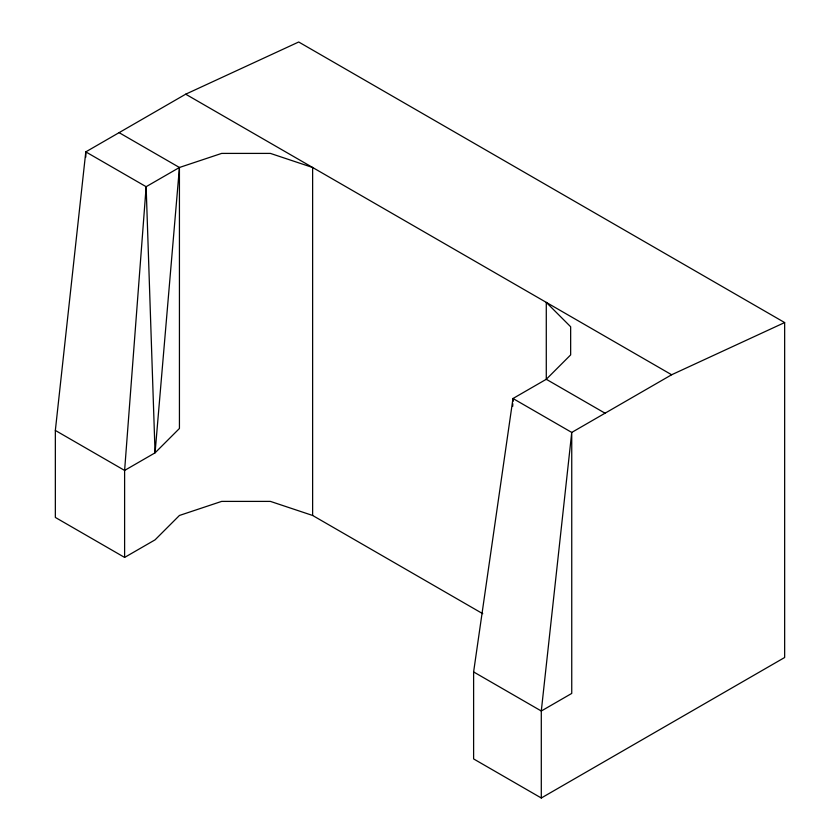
<?xml version="1.0" encoding="UTF-8"?>
<svg xmlns="http://www.w3.org/2000/svg" width="840" height="840" viewBox="0 0 840 840"><rect width="100%" height="100%" fill="white"/><g stroke="black" fill="none" stroke-linecap="round" stroke-linejoin="round"><path stroke-width="1.26" d="M512.715 406.329L512.799 403.725M512.988 398.506L473.613 671.926L473.613 758.919L541.296 798L784.654 657.5L784.654 322.56L671.643 374.756L571.746 432.432L512.988 398.506L512.894 401.111L512.988 398.506L546.284 379.281L570.654 354.9L570.654 326.76L546.284 302.379L546.284 379.565M312.627 515.466L312.627 167.486L270.406 153.405L221.655 153.405L179.434 167.486L146.139 186.701L124.614 470.431L124.614 557.424L155.064 539.847L179.434 515.466L221.655 501.396L270.406 501.396L312.627 515.466L482.759 613.704M119.091 132.647L179.434 167.486L155.064 452.844L124.614 470.431L55.346 430.437L85.796 151.872L185.692 94.195L298.704 42L784.654 322.56M185.692 94.195L671.643 374.756M546.284 379.281L605.052 413.207M179.434 167.486L179.434 428.474L155.064 452.844L146.139 186.701L85.796 151.872L85.796 157.112M473.613 671.926L541.296 711.008L571.746 693.42L571.746 432.432L541.296 711.008L541.296 798M124.614 557.424L55.346 517.44L55.346 430.437M146.139 186.701L146.139 193.263"/></g></svg>
